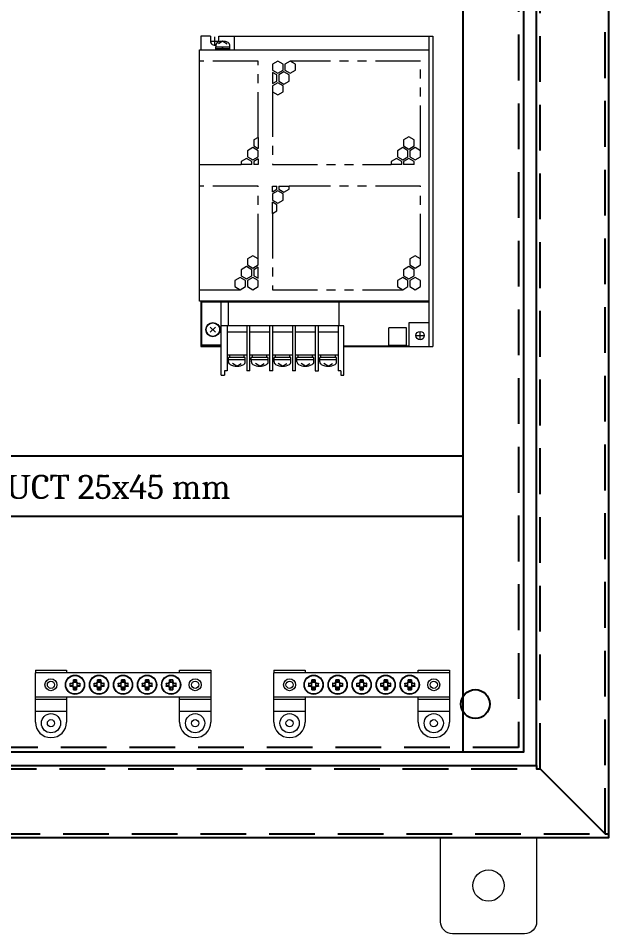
# Model space of a CAD drawing. Header units: millimetres. Extents: x -104279 to -34270, y 22549 to 46153.
# Drawn here: x -102938.8 to -102693.1, y 44867.9 to 45248.6 of the extents above; entities that cross this region are included whole.
import ezdxf

# ---------------------------------------------------------------- set-up
doc = ezdxf.new("R2010")
doc.units = ezdxf.units.MM
doc.header["$LTSCALE"] = 3
for name, pattern in [('CENTER', [50.8, 31.75, -6.35, 6.35, -6.35]), ('HIDDEN', [9.525, 6.35, -3.175]), ('PHANTOM', [2.5, 1.25, -0.25, 0.25, -0.25, 0.25, -0.25])]:
    doc.linetypes.add(name, pattern=pattern)
doc.layers.add('0 TĂNG CỨNG', color=7, linetype='Continuous', lineweight=15)
doc.layers.add('hw_VTP', color=7, linetype='Continuous', lineweight=13)
doc.layers.add('@.VISIBLE', color=7, linetype='Continuous')
doc.styles.add('hwBorder', font='Cambria.ttf')

# ---------------------------------------------------------------- blocks, each defined once
blk = doc.blocks.new('*U536')
at = {"color": 0, "lineweight": 5}
for p, q in [((-152.7, 48), (-152.7, 39.5)), ((-133.85, 48), (-152.7, 48)), ((-152.5, 47.5), (-152.5, 39.5)), ((-152.5, 47.5), (-152, 47.5)), ((-134.33, 47.7), (-152, 47.7)), ((-152, 47.7), (-152, 39.5)), ((-134.33, -47), (-134.33, 47.7)), ((-133.85, -47), (-133.85, 48.5)), ((-133.85, 48.5), (-29.35, 48.5)), ((-29.35, 48.5), (-29.35, -47)), ((-23.7, 48), (-29.35, 48)), ((-23.7, 44), (-23.7, 48)), ((-144.64, 41.94), (-146.76, 44.06)), ((-144.64, 44.06), (-146.76, 41.94)), ((-28.85, 41.9), (-29.35, 41.9)), ((-28.85, 41.9), (-28.85, 35.9)), ((-23.7, 44), (-25.7, 44)), ((-164.7, 39.5), (-134.33, 39.5)), ((-164.7, 39.5), (-164.7, 38.2)), ((-162.8, 38.2), (-164.7, 38.2)), ((-162.8, 37.1), (-162.8, 38.2)), ((-144.1, -11.5), (-144.1, 39.5)), ((-28.15, 41.85), (-28.85, 41.85)), ((-28.85, 38.7), (-28.15, 39.1)), ((-28.15, 41.85), (-28.15, 35.95)), ((-27.18, 41.7), (-28.15, 41.7)), ((-25.75, 38.9), (-26.83, 40.7)), ((-25.75, 38.9), (-26.83, 37.1)), ((-25.7, 40.5), (-23.7, 40.5)), ((-23.7, 40.5), (-23.7, -48.5)), ((-144.1, 37.1), (-162.8, 37.1)), ((-160.9, 32.99), (-159.82, 34.79)), ((-159.11, 36.49), (-158.3, 36.49)), ((-158.3, 29.5), (-158.3, 36.5)), ((-158.3, 36.5), (-157.3, 36.5)), ((-157.3, 36), (-157.3, 36.5)), ((-157.3, 30), (-157.3, 36)), ((-157.3, 36), (-156.3, 36)), ((-156.3, 28.9), (-156.3, 37.1)), ((-146.7, 28.9), (-146.7, 37.1)), ((-144.1, 36.5), (-134.33, 36.5)), ((-29.35, 35.9), (-28.85, 35.9)), ((-28.85, 35.95), (-28.15, 35.95)), ((-27.18, 36.1), (-28.15, 36.1)), ((-160.9, 32.99), (-159.82, 31.19)), ((-127.82, 33.8), (-129.09, 31.6)), ((-129.09, 31.6), (-127.82, 29.4)), ((-125.28, 33.8), (-127.82, 33.8)), ((-124.01, 31.6), (-125.28, 33.8)), ((-125.28, 29.4), (-124.01, 31.6)), ((-123.32, 31.2), (-124.59, 29)), ((-120.78, 31.2), (-123.32, 31.2)), ((-119.51, 29), (-120.78, 31.2)), ((-75.78, 31.2), (-77.1, 31.2)), ((-77.1, 26.8), (-77.1, 31.2)), ((-74.51, 29), (-75.78, 31.2)), ((-29.35, 34), (-23.7, 34)), ((-144.1, 28.9), (-162.8, 28.9)), ((-162.8, 27.6), (-162.8, 28.9)), ((-162.8, 27.6), (-144.1, 27.6)), ((-159.11, 29.49), (-158.3, 29.49)), ((-159.11, 26.99), (-158.3, 26.99)), ((-158.3, 29.5), (-157.3, 29.5)), ((-158.3, 20), (-158.3, 27)), ((-158.3, 27), (-157.3, 27)), ((-157.3, 30), (-156.3, 30)), ((-157.3, 29.5), (-157.3, 30)), ((-157.3, 26.5), (-157.3, 27)), ((-156.3, 19.4), (-156.3, 27.6)), ((-146.7, 19.4), (-146.7, 27.6)), ((-127.82, 28.6), (-129.09, 26.4)), ((-127.82, 29.4), (-125.28, 29.4)), ((-125.28, 28.6), (-127.82, 28.6)), ((-124.01, 26.4), (-125.28, 28.6)), ((-124.59, 29), (-123.32, 26.8)), ((-123.32, 26.8), (-120.78, 26.8)), ((-120.78, 26.8), (-119.51, 29)), ((-118.82, 28.6), (-120.09, 26.4)), ((-116.28, 28.6), (-118.82, 28.6)), ((-115.01, 26.4), (-116.28, 28.6)), ((-77.1, 26.8), (-75.78, 26.8)), ((-75.78, 26.8), (-74.51, 29)), ((-73.82, 28.6), (-75.09, 26.4)), ((-71.28, 28.6), (-73.82, 28.6)), ((-70.01, 26.4), (-71.28, 28.6)), ((-160.9, 23.49), (-159.82, 25.29)), ((-160.9, 23.49), (-159.82, 21.69)), ((-157.3, 20.5), (-157.3, 26.5)), ((-157.3, 26.5), (-156.3, 26.5)), ((-129.09, 26.4), (-127.82, 24.2)), ((-127.82, 24.2), (-125.28, 24.2)), ((-125.28, 24.2), (-124.01, 26.4)), ((-123.32, 26), (-124.36, 24.2)), ((-124.36, 24.2), (-119.74, 24.2)), ((-120.78, 26), (-123.32, 26)), ((-119.74, 24.2), (-120.78, 26)), ((-120.09, 26.4), (-118.82, 24.2)), ((-118.82, 24.2), (-116.28, 24.2)), ((-116.28, 24.2), (-115.01, 26.4)), ((-75.78, 26), (-77.1, 26)), ((-77.1, 24.2), (-77.1, 26)), ((-74.74, 24.2), (-77.1, 24.2)), ((-74.74, 24.2), (-75.78, 26)), ((-75.09, 26.4), (-73.82, 24.2)), ((-73.82, 24.2), (-71.28, 24.2)), ((-71.28, 24.2), (-70.01, 26.4)), ((-69.32, 26), (-70.36, 24.2)), ((-65.74, 24.2), (-70.36, 24.2)), ((-66.78, 26), (-69.32, 26)), ((-65.74, 24.2), (-66.78, 26)), ((-144.1, 19.4), (-162.8, 19.4)), ((-162.8, 18.1), (-162.8, 19.4)), ((-159.11, 19.99), (-158.3, 19.99)), ((-158.3, 20), (-157.3, 20)), ((-157.3, 20.5), (-156.3, 20.5)), ((-157.3, 20), (-157.3, 20.5)), ((-162.8, 18.1), (-144.1, 18.1)), ((-160.9, 13.99), (-159.82, 15.79)), ((-159.11, 17.49), (-158.3, 17.49)), ((-158.3, 10.5), (-158.3, 17.5)), ((-158.3, 17.5), (-157.3, 17.5)), ((-157.3, 17), (-157.3, 17.5)), ((-157.3, 11), (-157.3, 17)), ((-157.3, 17), (-156.3, 17)), ((-156.3, 9.9), (-156.3, 18.1)), ((-146.7, 9.9), (-146.7, 18.1)), ((-97.36, 18.2), (-92.74, 18.2)), ((-97.36, 18.2), (-96.32, 16.4)), ((-96.32, 16.4), (-93.78, 16.4)), ((-93.78, 16.4), (-92.74, 18.2)), ((-91.82, 18.2), (-93.09, 16)), ((-93.09, 16), (-91.82, 13.8)), ((-89.28, 18.2), (-91.82, 18.2)), ((-88.01, 16), (-89.28, 18.2)), ((-89.28, 13.8), (-88.01, 16)), ((-87.32, 15.6), (-88.59, 13.4)), ((-88.36, 18.2), (-86.1, 18.2)), ((-88.36, 18.2), (-87.32, 16.4)), ((-87.32, 16.4), (-86.1, 16.4)), ((-86.1, 15.6), (-87.32, 15.6)), ((-86.1, 18.2), (-86.1, 16.4)), ((-86.1, 15.6), (-86.1, 11.2)), ((-46.82, 18.2), (-48.09, 16)), ((-48.09, 16), (-46.82, 13.8)), ((-44.28, 18.2), (-46.82, 18.2)), ((-43.01, 16), (-44.28, 18.2)), ((-44.28, 13.8), (-43.01, 16)), ((-42.32, 15.6), (-43.59, 13.4)), ((-38.74, 18.2), (-43.36, 18.2)), ((-43.36, 18.2), (-42.32, 16.4)), ((-42.32, 16.4), (-39.78, 16.4)), ((-39.78, 15.6), (-42.32, 15.6)), ((-39.78, 16.4), (-38.74, 18.2)), ((-38.51, 13.4), (-39.78, 15.6)), ((-37.82, 18.2), (-39.09, 16)), ((-39.09, 16), (-37.82, 13.8)), ((-35.28, 18.2), (-37.82, 18.2)), ((-34.01, 16), (-35.28, 18.2)), ((-35.28, 13.8), (-34.01, 16)), ((-160.9, 13.99), (-159.82, 12.19)), ((-91.82, 13.8), (-89.28, 13.8)), ((-88.59, 13.4), (-87.32, 11.2)), ((-46.82, 13.8), (-44.28, 13.8)), ((-43.59, 13.4), (-42.32, 11.2)), ((-39.78, 11.2), (-38.51, 13.4)), ((-37.82, 13), (-39.09, 10.8)), ((-37.82, 13.8), (-35.28, 13.8)), ((-35.28, 13), (-37.82, 13)), ((-34.01, 10.8), (-35.28, 13)), ((-144.1, 9.9), (-162.8, 9.9)), ((-162.8, 8.6), (-162.8, 9.9)), ((-162.8, 8.6), (-144.1, 8.6)), ((-159.11, 10.49), (-158.3, 10.49)), ((-159.11, 7.99), (-158.3, 7.99)), ((-158.3, 10.5), (-157.3, 10.5)), ((-158.3, 1), (-158.3, 8)), ((-158.3, 8), (-157.3, 8)), ((-157.3, 11), (-156.3, 11)), ((-157.3, 10.5), (-157.3, 11)), ((-157.3, 7.5), (-157.3, 8)), ((-156.3, 0.4), (-156.3, 8.6)), ((-146.7, 0.4), (-146.7, 8.6)), ((-87.32, 11.2), (-86.1, 11.2)), ((-42.32, 11.2), (-39.78, 11.2)), ((-39.09, 10.8), (-37.82, 8.6)), ((-37.82, 8.6), (-35.28, 8.6)), ((-35.28, 8.6), (-34.01, 10.8)), ((-160.9, 4.49), (-159.82, 6.29)), ((-160.9, 4.49), (-159.82, 2.69)), ((-157.3, 1.5), (-157.3, 7.5)), ((-157.3, 7.5), (-156.3, 7.5)), ((-144.1, 0.4), (-162.8, 0.4)), ((-162.8, 0.4), (-162.8, -0.9)), ((-159.11, 0.99), (-158.3, 0.99)), ((-158.3, 1), (-157.3, 1)), ((-157.3, 1.5), (-156.3, 1.5)), ((-157.3, 1), (-157.3, 1.5)), ((-162.8, -0.9), (-144.1, -0.9)), ((-160.9, -5.01), (-159.82, -3.21)), ((-159.11, -1.51), (-158.3, -1.51)), ((-158.3, -8.5), (-158.3, -1.5)), ((-158.3, -1.5), (-157.3, -1.5)), ((-157.3, -2), (-157.3, -1.5)), ((-157.3, -8), (-157.3, -2)), ((-157.3, -2), (-156.3, -2)), ((-156.3, -9.1), (-156.3, -0.9)), ((-146.7, -9.1), (-146.7, -0.9)), ((-160.9, -5.01), (-159.82, -6.81)), ((-164.7, -10.2), (-164.7, -11.5)), ((-162.8, -10.2), (-164.7, -10.2)), ((-144.1, -9.1), (-162.8, -9.1)), ((-162.8, -10.2), (-162.8, -9.1)), ((-159.11, -8.51), (-158.3, -8.51)), ((-158.3, -8.5), (-157.3, -8.5)), ((-157.3, -8), (-156.3, -8)), ((-157.3, -8.5), (-157.3, -8)), ((-144.1, -9.5), (-134.33, -9.5)), ((-164.7, -11.5), (-144.1, -11.5)), ((-152.7, -11.5), (-152.7, -48.5)), ((-152.5, -11.5), (-152.5, -38.5)), ((-152.3, -30.18), (-144.9, -30.18)), ((-152.3, -37.58), (-152.3, -30.18)), ((-144.9, -37.58), (-144.9, -30.18)), ((-127.82, -33.8), (-129.09, -36)), ((-125.28, -33.8), (-127.82, -33.8)), ((-124.01, -36), (-125.28, -33.8)), ((-75.78, -31.2), (-77.1, -31.2)), ((-77.1, -35.6), (-77.1, -31.2)), ((-74.51, -33.4), (-75.78, -31.2)), ((-75.78, -35.6), (-74.51, -33.4)), ((-73.82, -33.8), (-75.09, -36)), ((-71.28, -33.8), (-73.82, -33.8)), ((-70.01, -36), (-71.28, -33.8)), ((-152.3, -37.58), (-144.9, -37.58)), ((-129.09, -36), (-127.82, -38.2)), ((-125.28, -38.2), (-124.01, -36)), ((-123.32, -36.4), (-124.59, -38.6)), ((-120.78, -36.4), (-123.32, -36.4)), ((-119.51, -38.6), (-120.78, -36.4)), ((-77.1, -35.6), (-75.78, -35.6)), ((-77.1, -40.8), (-77.1, -36.4)), ((-75.78, -36.4), (-77.1, -36.4)), ((-74.51, -38.6), (-75.78, -36.4)), ((-75.09, -36), (-73.82, -38.2)), ((-71.28, -38.2), (-70.01, -36)), ((-69.32, -36.4), (-70.59, -38.6)), ((-66.78, -36.4), (-69.32, -36.4)), ((-65.51, -38.6), (-66.78, -36.4)), ((-142.9, -38.5), (-152.5, -38.5)), ((-142.9, -47), (-142.9, -38.5)), ((-127.82, -39), (-129.09, -41.2)), ((-129.09, -41.2), (-127.82, -43.4)), ((-127.82, -38.2), (-125.28, -38.2)), ((-125.28, -39), (-127.82, -39)), ((-124.01, -41.2), (-125.28, -39)), ((-125.28, -43.4), (-124.01, -41.2)), ((-124.59, -38.6), (-123.32, -40.8)), ((-123.32, -40.8), (-120.78, -40.8)), ((-120.78, -40.8), (-119.51, -38.6)), ((-118.82, -39), (-120.09, -41.2)), ((-120.09, -41.2), (-118.82, -43.4)), ((-116.28, -39), (-118.82, -39)), ((-115.01, -41.2), (-116.28, -39)), ((-116.28, -43.4), (-115.01, -41.2)), ((-77.1, -40.8), (-75.78, -40.8)), ((-75.78, -40.8), (-74.51, -38.6)), ((-73.82, -39), (-75.09, -41.2)), ((-75.09, -41.2), (-73.82, -43.4)), ((-73.82, -38.2), (-71.28, -38.2)), ((-71.28, -39), (-73.82, -39)), ((-70.01, -41.2), (-71.28, -39)), ((-71.28, -43.4), (-70.01, -41.2)), ((-70.59, -38.6), (-69.32, -40.8)), ((-69.32, -40.8), (-66.78, -40.8)), ((-66.78, -40.8), (-65.51, -38.6)), ((-127.82, -43.4), (-125.28, -43.4)), ((-118.82, -43.4), (-116.28, -43.4)), ((-73.82, -43.4), (-71.28, -43.4)), ((-152.7, -47), (-23.7, -47)), ((-23.7, -48.5), (-152.7, -48.5))]:
    blk.add_line(p, q, dxfattribs=at)
at = {"color": 3, "linetype": 'PHANTOM', "lineweight": 5, "ltscale": 5}
for p, q in [((-129.09, 48.5), (-129.09, 31.6)), ((-86.1, 24.2), (-86.1, 48.5)), ((-77.1, 48.5), (-77.1, 31.2)), ((-34.01, 24.2), (-34.01, 48.5)), ((-116.28, 24.2), (-86.1, 24.2)), ((-65.74, 24.2), (-34.01, 24.2)), ((-129.09, 18.2), (-129.09, -36)), ((-97.36, 18.2), (-129.09, 18.2)), ((-46.82, 18.2), (-77.1, 18.2)), ((-77.1, 18.2), (-77.1, -31.2)), ((-86.1, -43.4), (-86.1, 11.2)), ((-34.01, -43.4), (-34.01, 10.8)), ((-116.28, -43.4), (-86.1, -43.4)), ((-71.28, -43.4), (-34.01, -43.4))]:
    blk.add_line(p, q, dxfattribs=at)
at = {"color": 2, "linetype": 'CENTER', "lineweight": 5, "ltscale": 3}
for p, q in [((-27.45, 42.25), (-23.95, 42.25)), ((-25.7, 44), (-25.7, 40.5)), ((-148.2, -41.5), (-148.2, -45)), ((-149.95, -43.25), (-146.45, -43.25))]:
    blk.add_line(p, q, dxfattribs=at)
at = {"color": 0, "lineweight": 5}
for centre, radius in [((-145.7, 43), 2.95), ((-145.7, 43), 2.8), ((-148.2, -43.25), 1.75)]:
    blk.add_circle(centre, radius, dxfattribs=at)
for centre, radius, start, end in [((-25.7, 42.25), 1.75, 90, 198.3177), ((-27.18, 40.7), 1, 26.7437, 90), ((-30.75, 38.9), 5, 333.2563, 26.7437), ((-25.7, 42.25), 1.75, 268.3628, 270), ((-154.9, 32.99), 6, 151.369, 208.631), ((-159.11, 35.29), 1.2, 90, 151.369), ((-27.18, 37.1), 1, 270, 333.2563), ((-159.11, 30.69), 1.2, 208.631, 270), ((-159.11, 25.79), 1.2, 90, 151.369), ((-154.9, 23.49), 6, 151.369, 208.631), ((-159.11, 21.19), 1.2, 208.631, 270), ((-154.9, 13.99), 6, 151.369, 208.631), ((-159.11, 16.29), 1.2, 90, 151.369), ((-159.11, 11.69), 1.2, 208.631, 270), ((-159.11, 6.79), 1.2, 90, 151.369), ((-154.9, 4.49), 6, 151.369, 208.631), ((-159.11, 2.19), 1.2, 208.631, 270), ((-154.9, -5.01), 6, 151.369, 208.631), ((-159.11, -2.71), 1.2, 90, 151.369), ((-159.11, -7.31), 1.2, 208.631, 270)]:
    blk.add_arc(centre, radius, start, end, dxfattribs=at)
blk = doc.blocks.new('*U669')
at = {"layer": 'hw_VTP', "color": 7}
for p, q in [((-36.5, 11), (-23.5, 11)), ((-36.5, 11), (-36.5, 10)), ((-23.5, 11), (-23.5, 10)), ((23.5, 10), (23.5, 11)), ((23.5, 11), (36.5, 11)), ((36.5, 11), (36.5, 10)), ((-36.5, -1), (-36.5, 0)), ((-23.5, 0), (-23.5, -1)), ((23.5, -1), (23.5, 0)), ((36.5, 0), (36.5, -1)), ((-36.5, -1), (-23.5, -1)), ((-36.5, -6), (-36.5, -1)), ((-23.5, -1), (-23.5, -6)), ((23.5, -1), (36.5, -1)), ((23.5, -6), (23.5, -1)), ((36.5, -1), (36.5, -6)), ((-36.5, -6), (-23.5, -6)), ((-36.5, -10.5), (-36.5, -6)), ((-23.5, -6), (-23.5, -10.5)), ((23.5, -6), (36.5, -6)), ((23.5, -10.5), (23.5, -6)), ((36.5, -6), (36.5, -10.5))]:
    blk.add_line(p, q, dxfattribs=at)
at = {"layer": 'hw_VTP', "color": 30}
for p, q in [((36.5, 10), (-36.5, 10)), ((-36.5, 0), (-36.5, 10)), ((36.5, 10), (36.5, 0)), ((-22.08, 5.69), (-21.16, 5.69)), ((-21.16, 4.31), (-22.08, 4.31)), ((-21.04, 5.38), (-21.94, 5.38)), ((-21.94, 4.62), (-21.04, 4.62)), ((-21.16, 5.69), (-20.69, 6.16)), ((-20.69, 3.84), (-21.16, 4.31)), ((-20.39, 6.04), (-21.04, 5.39)), ((-21.04, 5.39), (-21.04, 5.38)), ((-21.04, 4.61), (-20.39, 3.96)), ((-20.92, 5.5), (-20.92, 4.5)), ((-20.69, 6.16), (-20.69, 7.08)), ((-20.69, 2.92), (-20.69, 3.84)), ((-19.5, 5.92), (-20.5, 5.92)), ((-20.5, 4.08), (-19.5, 4.08)), ((-20.39, 3.96), (-20.38, 3.96)), ((-20.38, 6.94), (-20.38, 6.04)), ((-20.38, 3.96), (-20.38, 3.06)), ((-19.62, 6.04), (-19.62, 6.94)), ((-19.61, 6.04), (-19.62, 6.04)), ((-19.62, 3.06), (-19.62, 3.96)), ((-18.96, 5.39), (-19.61, 6.04)), ((-19.61, 3.96), (-18.96, 4.61)), ((-19.31, 7.08), (-19.31, 6.16)), ((-19.31, 6.16), (-18.84, 5.69)), ((-18.84, 4.31), (-19.31, 3.84)), ((-19.31, 3.84), (-19.31, 2.92)), ((-19.08, 4.5), (-19.08, 5.5)), ((-18.06, 5.38), (-18.96, 5.38)), ((-18.96, 4.62), (-18.06, 4.62)), ((-18.96, 4.61), (-18.96, 4.62)), ((-18.84, 5.69), (-17.92, 5.69)), ((-17.92, 4.31), (-18.84, 4.31)), ((-12.08, 5.69), (-11.16, 5.69)), ((-11.16, 4.31), (-12.08, 4.31)), ((-11.04, 5.38), (-11.94, 5.38)), ((-11.94, 4.62), (-11.04, 4.62)), ((-11.16, 5.69), (-10.69, 6.16)), ((-10.69, 3.84), (-11.16, 4.31)), ((-10.39, 6.04), (-11.04, 5.39)), ((-11.04, 5.39), (-11.04, 5.38)), ((-11.04, 4.61), (-10.39, 3.96)), ((-10.92, 5.5), (-10.92, 4.5)), ((-10.69, 6.16), (-10.69, 7.08)), ((-10.69, 2.92), (-10.69, 3.84)), ((-9.5, 5.92), (-10.5, 5.92)), ((-10.5, 4.08), (-9.5, 4.08)), ((-10.39, 3.96), (-10.38, 3.96)), ((-10.38, 6.94), (-10.38, 6.04)), ((-10.38, 3.96), (-10.38, 3.06)), ((-9.62, 6.04), (-9.62, 6.94)), ((-9.61, 6.04), (-9.62, 6.04)), ((-9.62, 3.06), (-9.62, 3.96)), ((-8.96, 5.39), (-9.61, 6.04)), ((-9.61, 3.96), (-8.96, 4.61)), ((-9.31, 7.08), (-9.31, 6.16)), ((-9.31, 6.16), (-8.84, 5.69)), ((-8.84, 4.31), (-9.31, 3.84)), ((-9.31, 3.84), (-9.31, 2.92)), ((-9.08, 4.5), (-9.08, 5.5)), ((-8.06, 5.38), (-8.96, 5.38)), ((-8.96, 4.62), (-8.06, 4.62)), ((-8.96, 4.61), (-8.96, 4.62)), ((-8.84, 5.69), (-7.92, 5.69)), ((-7.92, 4.31), (-8.84, 4.31)), ((-2.08, 5.69), (-1.16, 5.69)), ((-1.16, 4.31), (-2.08, 4.31)), ((-1.04, 5.38), (-1.94, 5.38)), ((-1.94, 4.62), (-1.04, 4.62)), ((-1.16, 5.69), (-0.69, 6.16)), ((-0.69, 3.84), (-1.16, 4.31)), ((-0.39, 6.04), (-1.04, 5.39)), ((-1.04, 5.39), (-1.04, 5.38)), ((-1.04, 4.61), (-0.39, 3.96)), ((-0.92, 5.5), (-0.92, 4.5)), ((-0.69, 6.16), (-0.69, 7.08)), ((-0.69, 2.92), (-0.69, 3.84)), ((0.5, 5.92), (-0.5, 5.92)), ((-0.5, 4.08), (0.5, 4.08)), ((-0.39, 3.96), (-0.38, 3.96)), ((-0.38, 6.94), (-0.38, 6.04)), ((-0.38, 3.96), (-0.38, 3.06)), ((0.38, 6.04), (0.38, 6.94)), ((0.39, 6.04), (0.38, 6.04)), ((0.38, 3.06), (0.38, 3.96)), ((1.04, 5.39), (0.39, 6.04)), ((0.39, 3.96), (1.04, 4.61)), ((0.69, 7.08), (0.69, 6.16)), ((0.69, 6.16), (1.16, 5.69)), ((1.16, 4.31), (0.69, 3.84)), ((0.69, 3.84), (0.69, 2.92)), ((0.92, 4.5), (0.92, 5.5)), ((1.94, 5.38), (1.04, 5.38)), ((1.04, 4.62), (1.94, 4.62)), ((1.04, 4.61), (1.04, 4.62)), ((1.16, 5.69), (2.08, 5.69)), ((2.08, 4.31), (1.16, 4.31)), ((7.92, 5.69), (8.84, 5.69)), ((8.84, 4.31), (7.92, 4.31)), ((8.96, 5.38), (8.06, 5.38)), ((8.06, 4.62), (8.96, 4.62)), ((8.84, 5.69), (9.31, 6.16)), ((9.31, 3.84), (8.84, 4.31)), ((9.61, 6.04), (8.96, 5.39)), ((8.96, 5.39), (8.96, 5.38)), ((8.96, 4.61), (9.61, 3.96)), ((9.08, 5.5), (9.08, 4.5)), ((9.31, 6.16), (9.31, 7.08)), ((9.31, 2.92), (9.31, 3.84)), ((10.5, 5.92), (9.5, 5.92)), ((9.5, 4.08), (10.5, 4.08)), ((9.61, 3.96), (9.62, 3.96)), ((9.62, 6.94), (9.62, 6.04)), ((9.62, 3.96), (9.62, 3.06)), ((10.38, 6.04), (10.38, 6.94)), ((10.39, 6.04), (10.38, 6.04)), ((10.38, 3.06), (10.38, 3.96)), ((11.04, 5.39), (10.39, 6.04)), ((10.39, 3.96), (11.04, 4.61)), ((10.69, 7.08), (10.69, 6.16)), ((10.69, 6.16), (11.16, 5.69)), ((11.16, 4.31), (10.69, 3.84)), ((10.69, 3.84), (10.69, 2.92)), ((10.92, 4.5), (10.92, 5.5)), ((11.94, 5.38), (11.04, 5.38)), ((11.04, 4.62), (11.94, 4.62)), ((11.04, 4.61), (11.04, 4.62)), ((11.16, 5.69), (12.08, 5.69)), ((12.08, 4.31), (11.16, 4.31)), ((17.92, 5.69), (18.84, 5.69)), ((18.84, 4.31), (17.92, 4.31)), ((18.96, 5.38), (18.06, 5.38)), ((18.06, 4.62), (18.96, 4.62)), ((18.84, 5.69), (19.31, 6.16)), ((19.31, 3.84), (18.84, 4.31)), ((19.61, 6.04), (18.96, 5.39)), ((18.96, 5.39), (18.96, 5.38)), ((18.96, 4.61), (19.61, 3.96)), ((19.08, 5.5), (19.08, 4.5)), ((19.31, 6.16), (19.31, 7.08)), ((19.31, 2.92), (19.31, 3.84)), ((20.5, 5.92), (19.5, 5.92)), ((19.5, 4.08), (20.5, 4.08)), ((19.61, 3.96), (19.62, 3.96)), ((19.62, 6.94), (19.62, 6.04)), ((19.62, 3.96), (19.62, 3.06)), ((20.38, 6.04), (20.38, 6.94)), ((20.39, 6.04), (20.38, 6.04)), ((20.38, 3.06), (20.38, 3.96)), ((21.04, 5.39), (20.39, 6.04)), ((20.39, 3.96), (21.04, 4.61)), ((20.69, 7.08), (20.69, 6.16)), ((20.69, 6.16), (21.16, 5.69)), ((21.16, 4.31), (20.69, 3.84)), ((20.69, 3.84), (20.69, 2.92)), ((20.92, 4.5), (20.92, 5.5)), ((21.94, 5.38), (21.04, 5.38)), ((21.04, 4.62), (21.94, 4.62)), ((21.04, 4.61), (21.04, 4.62)), ((21.16, 5.69), (22.08, 5.69)), ((22.08, 4.31), (21.16, 4.31)), ((-36.5, 0), (36.5, 0))]:
    blk.add_line(p, q, dxfattribs=at)
for centre, radius in [((-20, 5), 4), ((-20, 5), 3.83), ((-10, 5), 4), ((-10, 5), 3.83), ((0, 5), 4), ((0, 5), 3.83), ((10, 5), 4), ((10, 5), 3.83), ((20, 5), 4), ((20, 5), 3.83)]:
    blk.add_circle(centre, radius, dxfattribs=at)
at = {"layer": 'hw_VTP', "color": 7}
for centre, radius in [((-30, 5), 2.5), ((-30, 5), 1.5), ((30, 5), 2.5), ((30, 5), 1.5), ((-30, -11), 4), ((30, -11), 4), ((-30, -11), 1.5), ((30, -11), 1.5)]:
    blk.add_circle(centre, radius, dxfattribs=at)
for centre in [(-30, -10.5), (30, -10.5)]:
    blk.add_arc(centre, 6.5, 180, 0, dxfattribs=at)
at = {"layer": 'hw_VTP', "color": 30}
for centre, major_axis in [((-18.92, 5), (0, -6.36)), ((-20, 3.92), (-6.36, 0)), ((-21.08, 5), (0, 6.36)), ((-8.92, 5), (0, -6.36)), ((-10, 3.92), (-6.36, 0)), ((-11.08, 5), (0, 6.36)), ((1.08, 5), (0, -6.36)), ((0, 3.92), (-6.36, 0)), ((-1.08, 5), (0, 6.36)), ((11.08, 5), (0, -6.36)), ((10, 3.92), (-6.36, 0)), ((8.92, 5), (0, 6.36)), ((21.08, 5), (0, -6.36)), ((20, 3.92), (-6.36, 0)), ((18.92, 5), (0, 6.36)), ((-20, 6.08), (6.36, 0)), ((-10, 6.08), (6.36, 0)), ((0, 6.08), (6.36, 0)), ((10, 6.08), (6.36, 0)), ((20, 6.08), (6.36, 0))]:
    blk.add_ellipse(centre, major_axis=major_axis, ratio=0.499722, start_param=4.603833, end_param=4.820944, dxfattribs=at)
for points, weights in [([(-21.94, 5.38), (-22.01, 5.53), (-22.08, 5.69)], [1, 1.00025945065, 1]), ([(-22.08, 4.31), (-22.01, 4.47), (-21.94, 4.62)], [1, 1.00025945066, 1]), ([(-21.04, 4.61), (-21.04, 4.61), (-21.04, 4.62)], [0.960465329359, 0.960447412211, 0.960429506847]), ([(-20.69, 7.08), (-20.53, 7.01), (-20.38, 6.94)], [1, 1.00025945067, 1]), ([(-20.39, 6.04), (-20.39, 6.04), (-20.38, 6.04)], [0.960465329359, 0.960447412211, 0.960429506847]), ([(-19.62, 6.94), (-19.47, 7.01), (-19.31, 7.08)], [1, 1.00025945066, 1]), ([(-19.61, 3.96), (-19.61, 3.96), (-19.62, 3.96)], [0.960465329359, 0.960447412211, 0.960429506847]), ([(-18.96, 5.39), (-18.96, 5.39), (-18.96, 5.38)], [0.960465329359, 0.960447412211, 0.960429506847]), ([(-17.92, 5.69), (-17.99, 5.53), (-18.06, 5.38)], [1, 1.00025945064, 1]), ([(-18.06, 4.62), (-17.99, 4.47), (-17.92, 4.31)], [1, 1.00025945063, 1]), ([(-11.94, 5.38), (-12.01, 5.53), (-12.08, 5.69)], [1, 1.00025945065, 1]), ([(-12.08, 4.31), (-12.01, 4.47), (-11.94, 4.62)], [1, 1.00025945066, 1]), ([(-11.04, 4.61), (-11.04, 4.61), (-11.04, 4.62)], [0.960465329359, 0.960447412211, 0.960429506847]), ([(-10.69, 7.08), (-10.53, 7.01), (-10.38, 6.94)], [1, 1.00025945067, 1]), ([(-10.39, 6.04), (-10.39, 6.04), (-10.38, 6.04)], [0.960465329359, 0.960447412211, 0.960429506847]), ([(-9.62, 6.94), (-9.47, 7.01), (-9.31, 7.08)], [1, 1.00025945066, 1]), ([(-9.61, 3.96), (-9.61, 3.96), (-9.62, 3.96)], [0.960465329359, 0.960447412211, 0.960429506847]), ([(-8.96, 5.39), (-8.96, 5.39), (-8.96, 5.38)], [0.960465329359, 0.960447412211, 0.960429506847]), ([(-7.92, 5.69), (-7.99, 5.53), (-8.06, 5.38)], [1, 1.00025945064, 1]), ([(-8.06, 4.62), (-7.99, 4.47), (-7.92, 4.31)], [1, 1.00025945063, 1]), ([(-1.94, 5.38), (-2.01, 5.53), (-2.08, 5.69)], [1, 1.00025945065, 1]), ([(-2.08, 4.31), (-2.01, 4.47), (-1.94, 4.62)], [1, 1.00025945066, 1]), ([(-1.04, 4.61), (-1.04, 4.61), (-1.04, 4.62)], [0.960465329359, 0.960447412211, 0.960429506847]), ([(-0.69, 7.08), (-0.53, 7.01), (-0.38, 6.94)], [1, 1.00025945067, 1]), ([(-0.39, 6.04), (-0.39, 6.04), (-0.38, 6.04)], [0.960465329359, 0.960447412211, 0.960429506847]), ([(0.38, 6.94), (0.53, 7.01), (0.69, 7.08)], [1, 1.00025945066, 1]), ([(0.39, 3.96), (0.39, 3.96), (0.38, 3.96)], [0.960465329359, 0.960447412211, 0.960429506847]), ([(1.04, 5.39), (1.04, 5.39), (1.04, 5.38)], [0.960465329359, 0.960447412211, 0.960429506847]), ([(2.08, 5.69), (2.01, 5.53), (1.94, 5.38)], [1, 1.00025945064, 1]), ([(1.94, 4.62), (2.01, 4.47), (2.08, 4.31)], [1, 1.00025945063, 1]), ([(8.06, 5.38), (7.99, 5.53), (7.92, 5.69)], [1, 1.00025945065, 1]), ([(7.92, 4.31), (7.99, 4.47), (8.06, 4.62)], [1, 1.00025945066, 1]), ([(8.96, 4.61), (8.96, 4.61), (8.96, 4.62)], [0.960465329359, 0.960447412211, 0.960429506847]), ([(9.31, 7.08), (9.47, 7.01), (9.62, 6.94)], [1, 1.00025945067, 1]), ([(9.61, 6.04), (9.61, 6.04), (9.62, 6.04)], [0.960465329359, 0.960447412211, 0.960429506847]), ([(10.38, 6.94), (10.53, 7.01), (10.69, 7.08)], [1, 1.00025945066, 1]), ([(10.39, 3.96), (10.39, 3.96), (10.38, 3.96)], [0.960465329359, 0.960447412211, 0.960429506847]), ([(11.04, 5.39), (11.04, 5.39), (11.04, 5.38)], [0.960465329359, 0.960447412211, 0.960429506847]), ([(12.08, 5.69), (12.01, 5.53), (11.94, 5.38)], [1, 1.00025945064, 1]), ([(11.94, 4.62), (12.01, 4.47), (12.08, 4.31)], [1, 1.00025945063, 1]), ([(18.06, 5.38), (17.99, 5.53), (17.92, 5.69)], [1, 1.00025945065, 1]), ([(17.92, 4.31), (17.99, 4.47), (18.06, 4.62)], [1, 1.00025945066, 1]), ([(18.96, 4.61), (18.96, 4.61), (18.96, 4.62)], [0.960465329359, 0.960447412211, 0.960429506847]), ([(19.31, 7.08), (19.47, 7.01), (19.62, 6.94)], [1, 1.00025945067, 1]), ([(19.61, 6.04), (19.61, 6.04), (19.62, 6.04)], [0.960465329359, 0.960447412211, 0.960429506847]), ([(20.38, 6.94), (20.53, 7.01), (20.69, 7.08)], [1, 1.00025945066, 1]), ([(20.39, 3.96), (20.39, 3.96), (20.38, 3.96)], [0.960465329359, 0.960447412211, 0.960429506847]), ([(21.04, 5.39), (21.04, 5.39), (21.04, 5.38)], [0.960465329359, 0.960447412211, 0.960429506847]), ([(22.08, 5.69), (22.01, 5.53), (21.94, 5.38)], [1, 1.00025945064, 1]), ([(21.94, 4.62), (22.01, 4.47), (22.08, 4.31)], [1, 1.00025945063, 1]), ([(-20.38, 3.06), (-20.53, 2.99), (-20.69, 2.92)], [1, 1.00025945069, 1]), ([(-19.31, 2.92), (-19.47, 2.99), (-19.62, 3.06)], [1, 1.00025945066, 1]), ([(-10.38, 3.06), (-10.53, 2.99), (-10.69, 2.92)], [1, 1.00025945069, 1]), ([(-9.31, 2.92), (-9.47, 2.99), (-9.62, 3.06)], [1, 1.00025945066, 1]), ([(-0.38, 3.06), (-0.53, 2.99), (-0.69, 2.92)], [1, 1.00025945069, 1]), ([(0.69, 2.92), (0.53, 2.99), (0.38, 3.06)], [1, 1.00025945066, 1]), ([(9.62, 3.06), (9.47, 2.99), (9.31, 2.92)], [1, 1.00025945069, 1]), ([(10.69, 2.92), (10.53, 2.99), (10.38, 3.06)], [1, 1.00025945066, 1]), ([(19.62, 3.06), (19.47, 2.99), (19.31, 2.92)], [1, 1.00025945069, 1]), ([(20.69, 2.92), (20.53, 2.99), (20.38, 3.06)], [1, 1.00025945066, 1])]:
    blk.add_rational_spline(points, weights, degree=2, dxfattribs=at)
for points in [[(-21.16, 5.69), (-21.12, 5.59), (-21.08, 5.49), (-21.04, 5.39)], [(-21.16, 4.31), (-21.12, 4.41), (-21.08, 4.51), (-21.04, 4.61)], [(-20.69, 6.16), (-20.59, 6.12), (-20.49, 6.08), (-20.39, 6.04)], [(-20.69, 3.84), (-20.59, 3.88), (-20.49, 3.92), (-20.39, 3.96)], [(-19.31, 6.16), (-19.41, 6.12), (-19.51, 6.08), (-19.61, 6.04)], [(-19.31, 3.84), (-19.41, 3.88), (-19.51, 3.92), (-19.61, 3.96)], [(-18.84, 5.69), (-18.88, 5.59), (-18.92, 5.49), (-18.96, 5.39)], [(-18.84, 4.31), (-18.88, 4.41), (-18.92, 4.51), (-18.96, 4.61)], [(-11.16, 5.69), (-11.12, 5.59), (-11.08, 5.49), (-11.04, 5.39)], [(-11.16, 4.31), (-11.12, 4.41), (-11.08, 4.51), (-11.04, 4.61)], [(-10.69, 6.16), (-10.59, 6.12), (-10.49, 6.08), (-10.39, 6.04)], [(-10.69, 3.84), (-10.59, 3.88), (-10.49, 3.92), (-10.39, 3.96)], [(-9.31, 6.16), (-9.41, 6.12), (-9.51, 6.08), (-9.61, 6.04)], [(-9.31, 3.84), (-9.41, 3.88), (-9.51, 3.92), (-9.61, 3.96)], [(-8.84, 5.69), (-8.88, 5.59), (-8.92, 5.49), (-8.96, 5.39)], [(-8.84, 4.31), (-8.88, 4.41), (-8.92, 4.51), (-8.96, 4.61)], [(-1.16, 5.69), (-1.12, 5.59), (-1.08, 5.49), (-1.04, 5.39)], [(-1.16, 4.31), (-1.12, 4.41), (-1.08, 4.51), (-1.04, 4.61)], [(-0.69, 6.16), (-0.59, 6.12), (-0.49, 6.08), (-0.39, 6.04)], [(-0.69, 3.84), (-0.59, 3.88), (-0.49, 3.92), (-0.39, 3.96)], [(0.69, 6.16), (0.59, 6.12), (0.49, 6.08), (0.39, 6.04)], [(0.69, 3.84), (0.59, 3.88), (0.49, 3.92), (0.39, 3.96)], [(1.16, 5.69), (1.12, 5.59), (1.08, 5.49), (1.04, 5.39)], [(1.16, 4.31), (1.12, 4.41), (1.08, 4.51), (1.04, 4.61)], [(8.84, 5.69), (8.88, 5.59), (8.92, 5.49), (8.96, 5.39)], [(8.84, 4.31), (8.88, 4.41), (8.92, 4.51), (8.96, 4.61)], [(9.31, 6.16), (9.41, 6.12), (9.51, 6.08), (9.61, 6.04)], [(9.31, 3.84), (9.41, 3.88), (9.51, 3.92), (9.61, 3.96)], [(10.69, 6.16), (10.59, 6.12), (10.49, 6.08), (10.39, 6.04)], [(10.69, 3.84), (10.59, 3.88), (10.49, 3.92), (10.39, 3.96)], [(11.16, 5.69), (11.12, 5.59), (11.08, 5.49), (11.04, 5.39)], [(11.16, 4.31), (11.12, 4.41), (11.08, 4.51), (11.04, 4.61)], [(18.84, 5.69), (18.88, 5.59), (18.92, 5.49), (18.96, 5.39)], [(18.84, 4.31), (18.88, 4.41), (18.92, 4.51), (18.96, 4.61)], [(19.31, 6.16), (19.41, 6.12), (19.51, 6.08), (19.61, 6.04)], [(19.31, 3.84), (19.41, 3.88), (19.51, 3.92), (19.61, 3.96)], [(20.69, 6.16), (20.59, 6.12), (20.49, 6.08), (20.39, 6.04)], [(20.69, 3.84), (20.59, 3.88), (20.49, 3.92), (20.39, 3.96)], [(21.16, 5.69), (21.12, 5.59), (21.08, 5.49), (21.04, 5.39)], [(21.16, 4.31), (21.12, 4.41), (21.08, 4.51), (21.04, 4.61)]]:
    blk.add_open_spline(points, degree=3, dxfattribs=at)
blk = doc.blocks.new('tai treo')
at = {"layer": '0 TĂNG CỨNG'}
blk.add_lwpolyline([(20, -20), (-20, -20), (-20, 15, -0.414214), (-15, 20), (15, 20, -0.414214), (20, 15)], format="xyb", close=True, dxfattribs=at)
blk.add_circle((0, 0), 6.5, dxfattribs=at)

msp = doc.modelspace()

# ---------------------------------------------------------------- linework, layer by layer
for points in [[(-102728.6, 45472.37), (-102728.6, 44943.37), (-102753.6, 44943.37), (-102753.6, 45472.37)], [(-103032.6, 45041.51), (-102753.6, 45041.51), (-102753.6, 45066.51), (-103032.6, 45066.51)]]:
    msp.add_lwpolyline(points, close=True)
msp.add_lwpolyline([(-102723.1, 44937.87), (-102723.1, 44936.37), (-102721.6, 44936.37), (-102694.6, 44909.37), (-102693.1, 44909.37)])
at = {"layer": '@.VISIBLE'}
for points in [[(-103093.1, 44907.87), (-102693.1, 44907.87), (-102693.1, 45507.87), (-103093.1, 45507.87)], [(-103063.1, 44937.87), (-102723.1, 44937.87), (-102723.1, 45477.87), (-103063.1, 45477.87)]]:
    msp.add_lwpolyline(points, close=True, dxfattribs=at)
at = {"layer": '@.VISIBLE', "linetype": 'HIDDEN'}
for points in [[(-103091.6, 44909.37), (-102694.6, 44909.37), (-102694.6, 45506.37), (-103091.6, 45506.37)], [(-103064.6, 44936.37), (-102721.6, 44936.37), (-102721.6, 45479.37), (-103064.6, 45479.37)]]:
    msp.add_lwpolyline(points, close=True, dxfattribs=at)
at = {"layer": '@.VISIBLE', "color": 3}
msp.add_lwpolyline([(-103057.6, 45472.37), (-102728.6, 45472.37), (-102728.6, 44943.37), (-103057.6, 44943.37)], close=True, dxfattribs=at)
at = {"layer": '@.VISIBLE', "color": 3, "linetype": 'HIDDEN'}
msp.add_lwpolyline([(-103055.6, 45470.37), (-102730.6, 45470.37), (-102730.6, 44945.37), (-103055.6, 44945.37)], close=True, dxfattribs=at)
at = {"layer": '@.VISIBLE', "color": 3}
msp.add_circle((-102748.6, 44963.37), 6, dxfattribs=at)

# ---------------------------------------------------------------- block references
at = {"ltscale": 5, "rotation": 90}
msp.add_blockref('*U536', (-102814.84, 45264.79), dxfattribs=at)
for p in [(-102895.22, 44966.4), (-102795.91, 44966.4)]:
    msp.add_blockref('*U669', p)
at = {"rotation": 180}
msp.add_blockref('tai treo', (-102743.1, 44887.87), dxfattribs=at)

# ---------------------------------------------------------------- texts
at = {"insert": (-102901.85, 45053.63), "char_height": 10, "width": 303.0236, "attachment_point": 5, "style": 'hwBorder'}
msp.add_mtext('DUCT 25x45 mm', dxfattribs=at)

doc.saveas('drawing.dxf')
